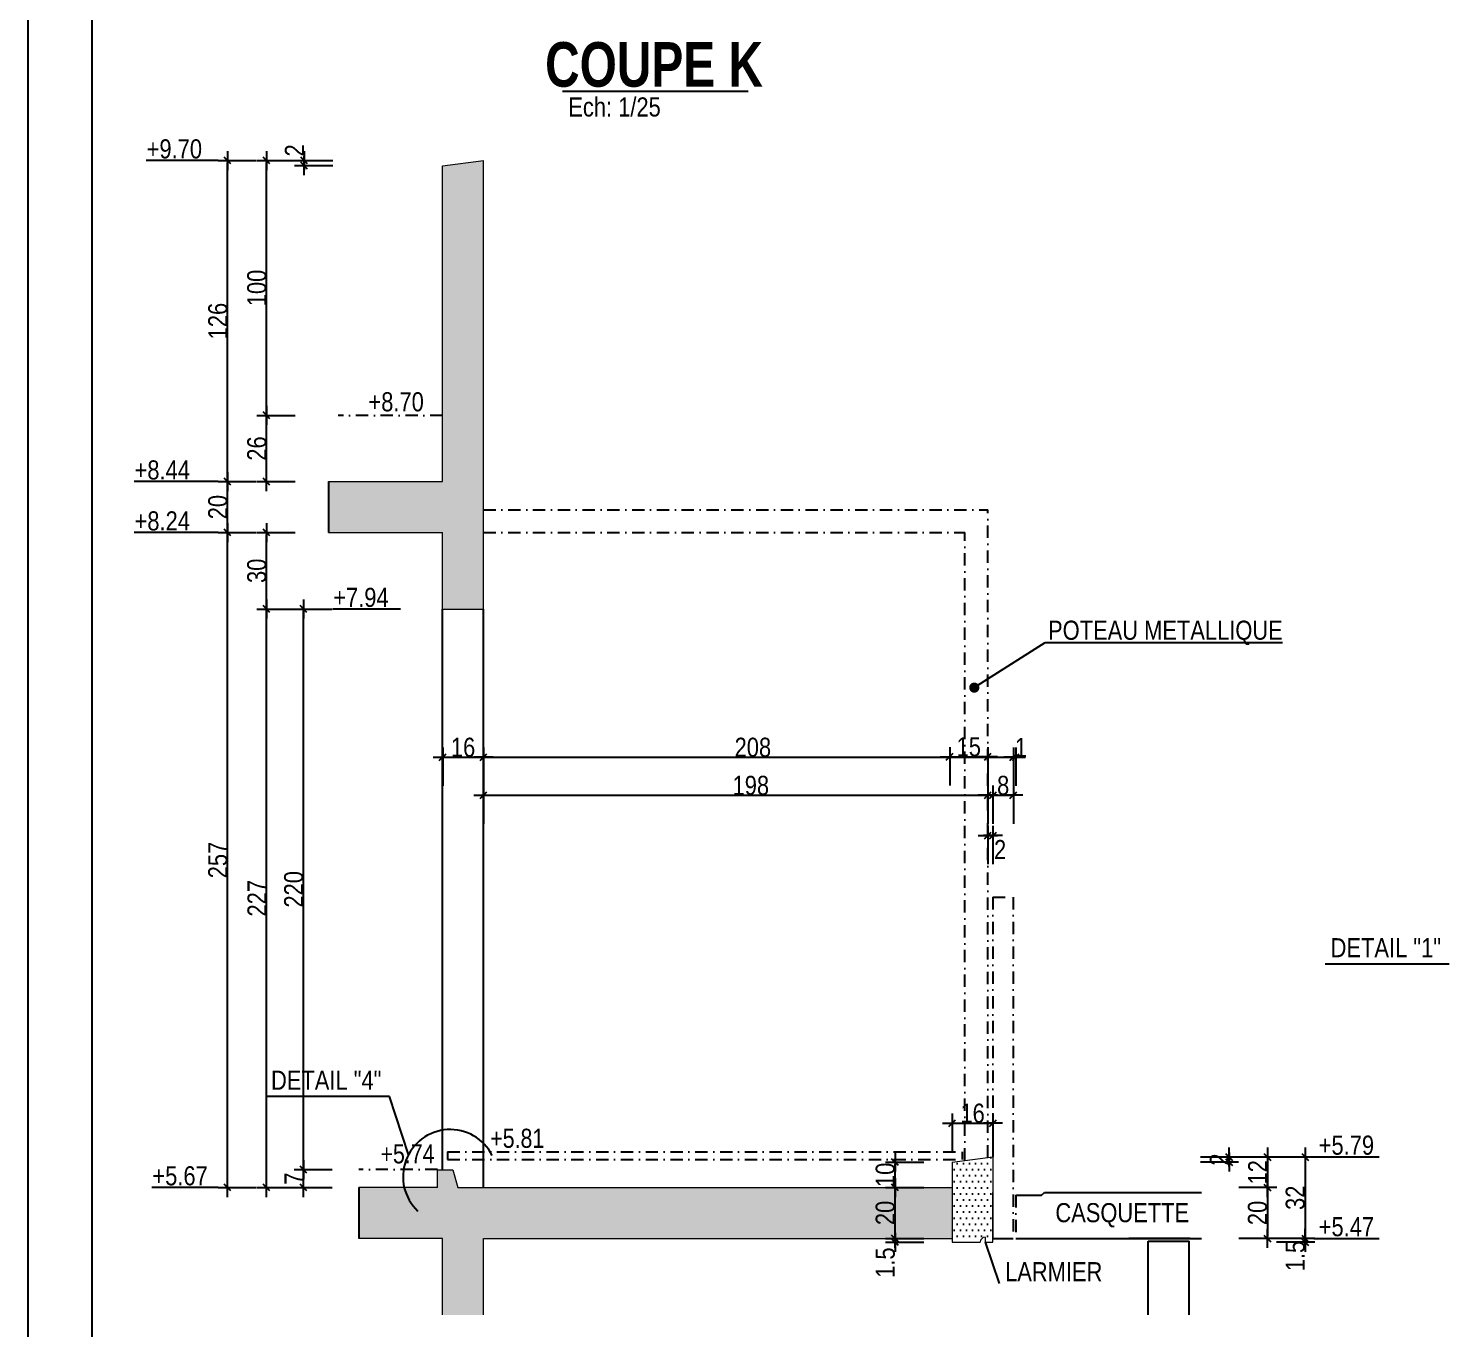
# Model space of a CAD drawing. Header units: centimetres. Extents: x -10252 to 0, y 2374 to 6574.
# Drawn here: x -10252 to -9140, y 4530 to 5550 of the extents above; entities that cross this region are included whole.
import ezdxf
from ezdxf.enums import TextEntityAlignment as Align

# ---------------------------------------------------------------- set-up
doc = ezdxf.new("R2010")
doc.units = ezdxf.units.CM
doc.header["$LTSCALE"] = 12.7
doc.header["$PDMODE"] = 1
doc.header["$PDSIZE"] = -2
doc.linetypes.add('TIRETPTX2', pattern=[50.8, 25.4, -12.7, 0, -12.7])
for name, color, linetype in [('01_cote_gen', 4, 'Continuous'), ('01_linteaux', 2, 'Continuous'), ('01_poch_BN', 9, 'Continuous'), ('01_texte', 230, 'Continuous'), ('AA_COTES', 2, 'Continuous')]:
    doc.layers.add(name, color=color, linetype=linetype)
doc.layers.add('01_murs_coup', color=5, linetype='Continuous', lineweight=60)
doc.styles.add('ARIAL NA', font='ARIALN.TTF')
doc.styles.add('impact', font='impact.ttf')
doc.styles.add('MATTE_TXT', font='arial.ttf')
doc.styles.add('STYLE2', font='ARIALN.TTF')
doc.dimstyles.new('JB25', dxfattribs={"dimscale": 0.1, "dimtxt": 150, "dimasz": 15, "dimexe": 0.1, "dimexo": 0.1, "dimgap": 0.09, "dimtad": 1, "dimdec": 1, "dimlfac": 0.5, "dimdsep": 46, "dimtxsty": 'STYLE2', "dimblk1": 'BOND_G', "dimblk2": 'BOND_D', "dimsah": 1, "dimcen": 1.5, "dimdle": 0.01, "dimse1": 1, "dimse2": 1, "dimclrd": 4, "dimclre": 2, "dimclrt": 6, "dimazin": 2, "dimtfac": 2.333333, "dimtdec": 1, "dimtix": 1, "dimtmove": 2, "dimatfit": 3, "dimldrblk": 'BOND_G', "dimfxl": 1, "dimtolj": 1, "dimtzin": 0, "dimarcsym": 0})

# ---------------------------------------------------------------- blocks, each defined once
blk = doc.blocks.new('BOND_G')
at = {"layer": 'AA_COTES', "color": 0}
for p, q in [((0, -5), (0, 15)), ((5, 0), (-5, 0)), ((1.77, 1.77), (-1.77, -1.77))]:
    blk.add_line(p, q, dxfattribs=at)
blk = doc.blocks.new('BOND_D')
at = {"layer": 'AA_COTES', "color": 0}
for p, q in [((5, 0), (-5, 0)), ((-1.77, -1.77), (1.77, 1.77)), ((0, 5), (0, -15))]:
    blk.add_line(p, q, dxfattribs=at)
blk = doc.blocks.new('*D1943')
at = {"layer": '01_cote_gen', "color": 4, "lineweight": -2, "transparency": 16777216}
blk.add_line((-9279.3, 4662.9), (-9279.3, 4641.9), dxfattribs=at)
at = {"layer": 'Defpoints', "color": 0, "transparency": 16777216}
for p in [(-9360.5, 4664.4), (-9392.5, 4640.4), (-9279.3, 4640.4)]:
    blk.add_point(p, dxfattribs=at)
at = {"layer": '01_cote_gen', "color": 4, "lineweight": -2, "transparency": 16777216, "xscale": 1.5, "yscale": 1.5, "zscale": 1.5}
for name, p, rotation in [('BOND_G', (-9279.3, 4664.4), 90), ('BOND_D', (-9279.3, 4640.4), 270)]:
    blk.add_blockref(name, p, dxfattribs=dict(at, rotation=rotation))
at = {"layer": '01_cote_gen', "color": 6, "transparency": 16777216, "insert": (-9286.9, 4652.4), "char_height": 15, "attachment_point": 5, "rotation": 90, "style": 'STYLE2'}
blk.add_mtext('\\A1;12', dxfattribs=at)
blk = doc.blocks.new('*D1944')
at = {"layer": '01_cote_gen', "color": 4, "lineweight": -2, "transparency": 16777216}
for p, q in [((-9309.4, 4665.9), (-9309.4, 4667.4)), ((-9309.4, 4660.4), (-9309.4, 4664.4)), ((-9309.4, 4658.9), (-9309.4, 4657.4))]:
    blk.add_line(p, q, dxfattribs=at)
at = {"layer": 'Defpoints', "color": 0, "transparency": 16777216}
for p in [(-9392.5, 4660.4), (-9360.5, 4664.4), (-9309.4, 4664.4)]:
    blk.add_point(p, dxfattribs=at)
at = {"layer": '01_cote_gen', "color": 4, "lineweight": -2, "transparency": 16777216, "xscale": 1.5, "yscale": 1.5, "zscale": 1.5}
for name, p, rotation in [('BOND_D', (-9309.4, 4664.4), 270), ('BOND_G', (-9309.4, 4660.4), 90)]:
    blk.add_blockref(name, p, dxfattribs=dict(at, rotation=rotation))
at = {"layer": '01_cote_gen', "color": 6, "transparency": 16777216, "insert": (-9317, 4662.4), "char_height": 15, "attachment_point": 5, "rotation": 90, "style": 'STYLE2'}
blk.add_mtext('\\A1;2', dxfattribs=at)
blk = doc.blocks.new('*D1945')
at = {"layer": '01_cote_gen', "color": 4, "lineweight": -2, "transparency": 16777216}
blk.add_line((-9279.3, 4638.9), (-9279.3, 4602), dxfattribs=at)
at = {"layer": 'Defpoints', "color": 0, "transparency": 16777216}
for p in [(-9386.7, 4640.4), (-9402, 4600.5), (-9279.3, 4600.5)]:
    blk.add_point(p, dxfattribs=at)
at = {"layer": '01_cote_gen', "color": 4, "lineweight": -2, "transparency": 16777216, "xscale": 1.5, "yscale": 1.5, "zscale": 1.5}
for name, p, rotation in [('BOND_G', (-9279.3, 4640.4), 90), ('BOND_D', (-9279.3, 4600.5), 270)]:
    blk.add_blockref(name, p, dxfattribs=dict(at, rotation=rotation))
at = {"layer": '01_cote_gen', "color": 6, "transparency": 16777216, "insert": (-9287, 4620.5), "char_height": 15, "attachment_point": 5, "rotation": 90, "style": 'STYLE2'}
blk.add_mtext('\\A1;20', dxfattribs=at)
blk = doc.blocks.new('*D1946')
at = {"layer": '01_cote_gen', "color": 4, "lineweight": -2, "transparency": 16777216}
blk.add_line((-9249.6, 4662.9), (-9249.6, 4601.9), dxfattribs=at)
at = {"layer": 'Defpoints', "color": 0, "transparency": 16777216}
for p in [(-9271.8, 4664.4), (-9263.7, 4600.4), (-9249.6, 4600.4)]:
    blk.add_point(p, dxfattribs=at)
at = {"layer": '01_cote_gen', "color": 4, "lineweight": -2, "transparency": 16777216, "xscale": 1.5, "yscale": 1.5, "zscale": 1.5}
for name, p, rotation in [('BOND_G', (-9249.6, 4664.4), 90), ('BOND_D', (-9249.6, 4600.4), 270)]:
    blk.add_blockref(name, p, dxfattribs=dict(at, rotation=rotation))
at = {"layer": '01_cote_gen', "color": 6, "transparency": 16777216, "insert": (-9257.3, 4632.4), "char_height": 15, "attachment_point": 5, "rotation": 90, "style": 'STYLE2'}
blk.add_mtext('\\A1;32', dxfattribs=at)
blk = doc.blocks.new('*D1947')
at = {"layer": '01_cote_gen', "color": 4, "lineweight": -2, "transparency": 16777216}
blk.add_line((-9893.2, 4948.4), (-9500.2, 4948.4), dxfattribs=at)
at = {"layer": 'Defpoints', "color": 0, "transparency": 16777216}
for p in [(-9498.7, 4948.4), (-9498.7, 4932), (-9894.7, 4903.3)]:
    blk.add_point(p, dxfattribs=at)
at = {"layer": '01_cote_gen', "color": 4, "lineweight": -2, "transparency": 16777216, "xscale": 1.5, "yscale": 1.5, "zscale": 1.5, "rotation": 180}
blk.add_blockref('BOND_G', (-9894.7, 4948.4), dxfattribs=at)
at = {"layer": '01_cote_gen', "color": 4, "lineweight": -2, "transparency": 16777216, "xscale": 1.5, "yscale": 1.5, "zscale": 1.5}
blk.add_blockref('BOND_D', (-9498.7, 4948.4), dxfattribs=at)
at = {"layer": '01_cote_gen', "color": 6, "transparency": 16777216, "insert": (-9684.8, 4956), "char_height": 15, "attachment_point": 5, "style": 'STYLE2'}
blk.add_mtext('\\A1;198', dxfattribs=at)
blk = doc.blocks.new('*D1948')
at = {"layer": '01_cote_gen', "color": 4, "lineweight": -2, "transparency": 16777216}
blk.add_line((-9497.2, 4916.8), (-9496.2, 4916.8), dxfattribs=at)
at = {"layer": 'Defpoints', "color": 0, "transparency": 16777216}
for p in [(-9498.7, 4930.6), (-9494.7, 4935.3), (-9494.7, 4916.8)]:
    blk.add_point(p, dxfattribs=at)
at = {"layer": '01_cote_gen', "color": 4, "lineweight": -2, "transparency": 16777216, "xscale": 1.5, "yscale": 1.5, "zscale": 1.5, "rotation": 180}
blk.add_blockref('BOND_G', (-9498.7, 4916.8), dxfattribs=at)
at = {"layer": '01_cote_gen', "color": 4, "lineweight": -2, "transparency": 16777216, "xscale": 1.5, "yscale": 1.5, "zscale": 1.5}
blk.add_blockref('BOND_D', (-9494.7, 4916.8), dxfattribs=at)
at = {"layer": '01_cote_gen', "color": 6, "transparency": 16777216, "insert": (-9489.1, 4905.7), "char_height": 15, "attachment_point": 5, "style": 'STYLE2'}
blk.add_mtext('\\A1;2', dxfattribs=at)
blk = doc.blocks.new('*D1949')
at = {"layer": '01_cote_gen', "color": 4, "lineweight": -2, "transparency": 16777216}
blk.add_line((-9893.2, 4978.2), (-9480.2, 4978.2), dxfattribs=at)
at = {"layer": 'Defpoints', "color": 0, "transparency": 16777216}
for p in [(-9894.7, 4973.4), (-9478.7, 4978.2), (-9478.7, 4968.2)]:
    blk.add_point(p, dxfattribs=at)
at = {"layer": '01_cote_gen', "color": 4, "lineweight": -2, "transparency": 16777216, "xscale": 1.5, "yscale": 1.5, "zscale": 1.5, "rotation": 180}
blk.add_blockref('BOND_G', (-9894.7, 4978.2), dxfattribs=at)
at = {"layer": '01_cote_gen', "color": 4, "lineweight": -2, "transparency": 16777216, "xscale": 1.5, "yscale": 1.5, "zscale": 1.5}
blk.add_blockref('BOND_D', (-9478.7, 4978.2), dxfattribs=at)
at = {"layer": '01_cote_gen', "color": 6, "transparency": 16777216, "insert": (-9683.2, 4985.9), "char_height": 15, "attachment_point": 5, "style": 'STYLE2'}
blk.add_mtext('\\A1;208', dxfattribs=at)
blk = doc.blocks.new('*D1950')
at = {"layer": '01_cote_gen', "color": 4, "lineweight": -2, "transparency": 16777216}
blk.add_line((-9493.2, 4948.4), (-9480.2, 4948.4), dxfattribs=at)
at = {"layer": 'Defpoints', "color": 0, "transparency": 16777216}
for p in [(-9494.7, 4963.3), (-9478.7, 4963.3), (-9478.7, 4948.4)]:
    blk.add_point(p, dxfattribs=at)
at = {"layer": '01_cote_gen', "color": 4, "lineweight": -2, "transparency": 16777216, "xscale": 1.5, "yscale": 1.5, "zscale": 1.5, "rotation": 180}
blk.add_blockref('BOND_G', (-9494.7, 4948.4), dxfattribs=at)
at = {"layer": '01_cote_gen', "color": 4, "lineweight": -2, "transparency": 16777216, "xscale": 1.5, "yscale": 1.5, "zscale": 1.5}
blk.add_blockref('BOND_D', (-9478.7, 4948.4), dxfattribs=at)
at = {"layer": '01_cote_gen', "color": 6, "transparency": 16777216, "insert": (-9486.7, 4956), "char_height": 15, "attachment_point": 5, "style": 'STYLE2'}
blk.add_mtext('\\A1;8', dxfattribs=at)
blk = doc.blocks.new('*D1951')
at = {"layer": '01_cote_gen', "color": 4, "lineweight": -2, "transparency": 16777216}
for p, q in [((-9480.2, 4978.2), (-9481.7, 4978.2)), ((-9476.7, 4978.2), (-9478.7, 4978.2)), ((-9475.2, 4978.2), (-9473.7, 4978.2))]:
    blk.add_line(p, q, dxfattribs=at)
at = {"layer": 'Defpoints', "color": 0, "transparency": 16777216}
for p in [(-9478.7, 4978.2), (-9478.7, 4855.9), (-9476.7, 4834.8)]:
    blk.add_point(p, dxfattribs=at)
at = {"layer": '01_cote_gen', "color": 4, "lineweight": -2, "transparency": 16777216, "xscale": 1.5, "yscale": 1.5, "zscale": 1.5}
blk.add_blockref('BOND_D', (-9478.7, 4978.2), dxfattribs=at)
at = {"layer": '01_cote_gen', "color": 4, "lineweight": -2, "transparency": 16777216, "xscale": 1.5, "yscale": 1.5, "zscale": 1.5, "rotation": 180}
blk.add_blockref('BOND_G', (-9476.7, 4978.2), dxfattribs=at)
at = {"layer": '01_cote_gen', "color": 6, "transparency": 16777216, "insert": (-9472.8, 4985.8), "char_height": 15, "attachment_point": 5, "style": 'STYLE2'}
blk.add_mtext('\\A1;1', dxfattribs=at)
blk = doc.blocks.new('*D1952')
at = {"layer": '01_cote_gen', "color": 4, "lineweight": -2, "transparency": 16777216}
blk.add_line((-9925.2, 4978.2), (-9896.2, 4978.2), dxfattribs=at)
at = {"layer": 'Defpoints', "color": 0, "transparency": 16777216}
for p in [(-9894.7, 4999.9), (-9926.7, 4987), (-9894.7, 4978.2)]:
    blk.add_point(p, dxfattribs=at)
at = {"layer": '01_cote_gen', "color": 4, "lineweight": -2, "transparency": 16777216, "xscale": 1.5, "yscale": 1.5, "zscale": 1.5, "rotation": 180}
blk.add_blockref('BOND_G', (-9926.7, 4978.2), dxfattribs=at)
at = {"layer": '01_cote_gen', "color": 4, "lineweight": -2, "transparency": 16777216, "xscale": 1.5, "yscale": 1.5, "zscale": 1.5}
blk.add_blockref('BOND_D', (-9894.7, 4978.2), dxfattribs=at)
at = {"layer": '01_cote_gen', "color": 6, "transparency": 16777216, "insert": (-9910.7, 4985.9), "char_height": 15, "attachment_point": 5, "style": 'STYLE2'}
blk.add_mtext('\\A1;16', dxfattribs=at)
blk = doc.blocks.new('*D1965')
at = {"layer": '01_cote_gen', "color": 4, "lineweight": -2, "transparency": 16777216}
blk.add_line((-9525.2, 4691), (-9496.2, 4691), dxfattribs=at)
at = {"layer": 'Defpoints', "color": 0, "transparency": 16777216}
for p in [(-9494.7, 4691), (-9526.7, 4660.4), (-9494.7, 4664.4)]:
    blk.add_point(p, dxfattribs=at)
at = {"layer": '01_cote_gen', "color": 4, "lineweight": -2, "transparency": 16777216, "xscale": 1.5, "yscale": 1.5, "zscale": 1.5, "rotation": 180}
blk.add_blockref('BOND_G', (-9526.7, 4691), dxfattribs=at)
at = {"layer": '01_cote_gen', "color": 4, "lineweight": -2, "transparency": 16777216, "xscale": 1.5, "yscale": 1.5, "zscale": 1.5}
blk.add_blockref('BOND_D', (-9494.7, 4691), dxfattribs=at)
at = {"layer": '01_cote_gen', "color": 6, "transparency": 16777216, "insert": (-9510.7, 4698.7), "char_height": 15, "attachment_point": 5, "style": 'STYLE2'}
blk.add_mtext('\\A1;16', dxfattribs=at)
blk = doc.blocks.new('*D1953')
at = {"layer": '01_cote_gen', "color": 4, "lineweight": -2, "transparency": 16777216}
blk.add_line((-9527.2, 4978.6), (-9500.2, 4978.6), dxfattribs=at)
at = {"layer": 'Defpoints', "color": 0, "transparency": 16777216}
for p in [(-9498.7, 4978.6), (-9528.7, 4968.9), (-9498.7, 4900.6)]:
    blk.add_point(p, dxfattribs=at)
at = {"layer": '01_cote_gen', "color": 4, "lineweight": -2, "transparency": 16777216, "xscale": 1.5, "yscale": 1.5, "zscale": 1.5, "rotation": 180}
blk.add_blockref('BOND_G', (-9528.7, 4978.6), dxfattribs=at)
at = {"layer": '01_cote_gen', "color": 4, "lineweight": -2, "transparency": 16777216, "xscale": 1.5, "yscale": 1.5, "zscale": 1.5}
blk.add_blockref('BOND_D', (-9498.7, 4978.6), dxfattribs=at)
at = {"layer": '01_cote_gen', "color": 6, "transparency": 16777216, "insert": (-9513.7, 4986.3), "char_height": 15, "attachment_point": 5, "style": 'STYLE2'}
blk.add_mtext('\\A1;15', dxfattribs=at)
blk = doc.blocks.new('*D1954')
at = {"layer": '01_cote_gen', "color": 4, "lineweight": -2, "transparency": 16777216}
for p, q in [((-9249.6, 4601.9), (-9249.6, 4603.4)), ((-9249.6, 4597.5), (-9249.6, 4600.4)), ((-9249.6, 4596), (-9249.6, 4594.5))]:
    blk.add_line(p, q, dxfattribs=at)
at = {"layer": 'Defpoints', "color": 0, "transparency": 16777216}
for p in [(-9360.5, 4597.5), (-9355.8, 4600.4), (-9249.6, 4600.4)]:
    blk.add_point(p, dxfattribs=at)
at = {"layer": '01_cote_gen', "color": 4, "lineweight": -2, "transparency": 16777216, "xscale": 1.5, "yscale": 1.5, "zscale": 1.5}
for name, p, rotation in [('BOND_D', (-9249.6, 4600.4), 270), ('BOND_G', (-9249.6, 4597.5), 90)]:
    blk.add_blockref(name, p, dxfattribs=dict(at, rotation=rotation))
at = {"layer": '01_cote_gen', "color": 6, "transparency": 16777216, "insert": (-9257.3, 4586.7), "char_height": 15, "attachment_point": 5, "rotation": 90, "style": 'STYLE2'}
blk.add_mtext('\\A1;1.5', dxfattribs=at)
blk = doc.blocks.new('*D1966')
at = {"layer": '01_cote_gen', "color": 4, "lineweight": -2, "transparency": 16777216}
for p, q in [((-9571.6, 4602), (-9571.6, 4603.5)), ((-9571.6, 4600.5), (-9571.6, 4597.5)), ((-9571.6, 4596), (-9571.6, 4594.5))]:
    blk.add_line(p, q, dxfattribs=at)
at = {"layer": 'Defpoints', "color": 0, "transparency": 16777216}
for p in [(-9571.6, 4597.5), (-9529.1, 4600.5), (-9525.6, 4597.5)]:
    blk.add_point(p, dxfattribs=at)
at = {"layer": '01_cote_gen', "color": 4, "lineweight": -2, "transparency": 16777216, "xscale": 1.5, "yscale": 1.5, "zscale": 1.5}
for name, p, rotation in [('BOND_G', (-9571.6, 4600.5), 270), ('BOND_D', (-9571.6, 4597.5), 90)]:
    blk.add_blockref(name, p, dxfattribs=dict(at, rotation=rotation))
at = {"layer": '01_cote_gen', "color": 6, "transparency": 16777216, "insert": (-9579.2, 4581.5), "char_height": 15, "attachment_point": 5, "rotation": 90, "style": 'STYLE2'}
blk.add_mtext('\\A1;1.5', dxfattribs=at)
blk = doc.blocks.new('*D1967')
at = {"layer": '01_cote_gen', "color": 4, "lineweight": -2, "transparency": 16777216}
blk.add_line((-9571.6, 4602), (-9571.6, 4638.9), dxfattribs=at)
at = {"layer": 'Defpoints', "color": 0, "transparency": 16777216}
for p in [(-9571.6, 4640.4), (-9559.6, 4640.4), (-9559.6, 4600.5)]:
    blk.add_point(p, dxfattribs=at)
at = {"layer": '01_cote_gen', "color": 4, "lineweight": -2, "transparency": 16777216, "xscale": 1.5, "yscale": 1.5, "zscale": 1.5}
for name, p, rotation in [('BOND_D', (-9571.6, 4640.4), 90), ('BOND_G', (-9571.6, 4600.5), 270)]:
    blk.add_blockref(name, p, dxfattribs=dict(at, rotation=rotation))
at = {"layer": '01_cote_gen', "color": 6, "transparency": 16777216, "insert": (-9579.2, 4620.5), "char_height": 15, "attachment_point": 5, "rotation": 90, "style": 'STYLE2'}
blk.add_mtext('\\A1;20', dxfattribs=at)
blk = doc.blocks.new('*D1968')
at = {"layer": '01_cote_gen', "color": 4, "lineweight": -2, "transparency": 16777216}
blk.add_line((-9571.6, 4641.9), (-9571.6, 4658.9), dxfattribs=at)
at = {"layer": 'Defpoints', "color": 0, "transparency": 16777216}
for p in [(-9571.6, 4660.4), (-9526.7, 4660.4), (-9555.6, 4640.4)]:
    blk.add_point(p, dxfattribs=at)
at = {"layer": '01_cote_gen', "color": 4, "lineweight": -2, "transparency": 16777216, "xscale": 1.5, "yscale": 1.5, "zscale": 1.5}
for name, p, rotation in [('BOND_D', (-9571.6, 4660.4), 90), ('BOND_G', (-9571.6, 4640.4), 270)]:
    blk.add_blockref(name, p, dxfattribs=dict(at, rotation=rotation))
at = {"layer": '01_cote_gen', "color": 6, "transparency": 16777216, "insert": (-9579.2, 4650.4), "char_height": 15, "attachment_point": 5, "rotation": 90, "style": 'STYLE2'}
blk.add_mtext('\\A1;10', dxfattribs=at)
blk = doc.blocks.new('*D1955')
at = {"layer": '01_cote_gen', "color": 4, "lineweight": -2, "transparency": 16777216}
blk.add_line((-10095.6, 5156), (-10095.6, 5193), dxfattribs=at)
at = {"layer": 'Defpoints', "color": 0, "transparency": 16777216}
for p in [(-10095.6, 5194.5), (-9974.1, 5194.5), (-9974.1, 5154.5)]:
    blk.add_point(p, dxfattribs=at)
at = {"layer": '01_cote_gen', "color": 4, "lineweight": -2, "transparency": 16777216, "xscale": 1.5, "yscale": 1.5, "zscale": 1.5}
for name, p, rotation in [('BOND_D', (-10095.6, 5194.5), 90), ('BOND_G', (-10095.6, 5154.5), 270)]:
    blk.add_blockref(name, p, dxfattribs=dict(at, rotation=rotation))
at = {"layer": '01_cote_gen', "color": 6, "transparency": 16777216, "insert": (-10103.2, 5174.5), "char_height": 15, "attachment_point": 5, "rotation": 90, "style": 'STYLE2'}
blk.add_mtext('\\A1;20', dxfattribs=at)
blk = doc.blocks.new('*D1956')
at = {"layer": '01_cote_gen', "color": 4, "lineweight": -2, "transparency": 16777216}
blk.add_line((-10065, 5096), (-10065, 5153), dxfattribs=at)
at = {"layer": 'Defpoints', "color": 0, "transparency": 16777216}
for p in [(-10065, 5154.5), (-9928, 5154.5), (-10013, 5094.5)]:
    blk.add_point(p, dxfattribs=at)
at = {"layer": '01_cote_gen', "color": 4, "lineweight": -2, "transparency": 16777216, "xscale": 1.5, "yscale": 1.5, "zscale": 1.5}
for name, p, rotation in [('BOND_D', (-10065, 5154.5), 90), ('BOND_G', (-10065, 5094.5), 270)]:
    blk.add_blockref(name, p, dxfattribs=dict(at, rotation=rotation))
at = {"layer": '01_cote_gen', "color": 6, "transparency": 16777216, "insert": (-10072.6, 5124.5), "char_height": 15, "attachment_point": 5, "rotation": 90, "style": 'STYLE2'}
blk.add_mtext('\\A1;30', dxfattribs=at)
blk = doc.blocks.new('*D1957')
at = {"layer": '01_cote_gen', "color": 4, "lineweight": -2, "transparency": 16777216}
blk.add_line((-10065, 5196), (-10065, 5245), dxfattribs=at)
at = {"layer": 'Defpoints', "color": 0, "transparency": 16777216}
for p in [(-10065, 5246.5), (-9906, 5246.5), (-9906, 5194.5)]:
    blk.add_point(p, dxfattribs=at)
at = {"layer": '01_cote_gen', "color": 4, "lineweight": -2, "transparency": 16777216, "xscale": 1.5, "yscale": 1.5, "zscale": 1.5}
for name, p, rotation in [('BOND_D', (-10065, 5246.5), 90), ('BOND_G', (-10065, 5194.5), 270)]:
    blk.add_blockref(name, p, dxfattribs=dict(at, rotation=rotation))
at = {"layer": '01_cote_gen', "color": 6, "transparency": 16777216, "insert": (-10072.6, 5220.5), "char_height": 15, "attachment_point": 5, "rotation": 90, "style": 'STYLE2'}
blk.add_mtext('\\A1;26', dxfattribs=at)
blk = doc.blocks.new('*D1958')
at = {"layer": '01_cote_gen', "color": 4, "lineweight": -2, "ltscale": 2, "transparency": 16777216}
blk.add_line((-10065, 5248), (-10065, 5445), dxfattribs=at)
at = {"layer": 'Defpoints', "color": 0, "ltscale": 2, "transparency": 16777216}
for p in [(-10065, 5446.5), (-9853.1, 5446.5), (-9958.7, 5246.5)]:
    blk.add_point(p, dxfattribs=at)
at = {"layer": '01_cote_gen', "color": 4, "lineweight": -2, "ltscale": 2, "transparency": 16777216, "xscale": 1.5, "yscale": 1.5, "zscale": 1.5}
for name, p, rotation in [('BOND_D', (-10065, 5446.5), 90), ('BOND_G', (-10065, 5246.5), 270)]:
    blk.add_blockref(name, p, dxfattribs=dict(at, rotation=rotation))
at = {"layer": '01_cote_gen', "color": 6, "ltscale": 2, "transparency": 16777216, "insert": (-10072.6, 5346.5), "char_height": 15, "attachment_point": 5, "rotation": 90, "style": 'STYLE2'}
blk.add_mtext('\\A1;100', dxfattribs=at)
blk = doc.blocks.new('*D1959')
at = {"layer": '01_cote_gen', "color": 4, "lineweight": -2, "ltscale": 2, "transparency": 16777216}
blk.add_line((-10095.6, 5196), (-10095.6, 5445), dxfattribs=at)
at = {"layer": 'Defpoints', "color": 0, "ltscale": 2, "transparency": 16777216}
for p in [(-10095.6, 5446.5), (-9853.1, 5446.5), (-9885.1, 5194.5)]:
    blk.add_point(p, dxfattribs=at)
at = {"layer": '01_cote_gen', "color": 4, "lineweight": -2, "ltscale": 2, "transparency": 16777216, "xscale": 1.5, "yscale": 1.5, "zscale": 1.5}
for name, p, rotation in [('BOND_D', (-10095.6, 5446.5), 90), ('BOND_G', (-10095.6, 5194.5), 270)]:
    blk.add_blockref(name, p, dxfattribs=dict(at, rotation=rotation))
at = {"layer": '01_cote_gen', "color": 6, "ltscale": 2, "transparency": 16777216, "insert": (-10103.2, 5320.5), "char_height": 15, "attachment_point": 5, "rotation": 90, "style": 'STYLE2'}
blk.add_mtext('\\A1;126', dxfattribs=at)
blk = doc.blocks.new('*D1960')
at = {"layer": '01_cote_gen', "color": 4, "lineweight": -2, "ltscale": 2, "transparency": 16777216}
blk.add_line((-10035.5, 5444), (-10035.5, 5445), dxfattribs=at)
at = {"layer": 'Defpoints', "color": 0, "ltscale": 2, "transparency": 16777216}
for p in [(-10035.5, 5446.5), (-9885.1, 5442.5), (-9853.1, 5446.5)]:
    blk.add_point(p, dxfattribs=at)
at = {"layer": '01_cote_gen', "color": 4, "lineweight": -2, "ltscale": 2, "transparency": 16777216, "xscale": 1.5, "yscale": 1.5, "zscale": 1.5}
for name, p, rotation in [('BOND_D', (-10035.5, 5446.5), 90), ('BOND_G', (-10035.5, 5442.5), 270)]:
    blk.add_blockref(name, p, dxfattribs=dict(at, rotation=rotation))
at = {"layer": '01_cote_gen', "color": 6, "ltscale": 2, "transparency": 16777216, "insert": (-10043.1, 5454.5), "char_height": 15, "attachment_point": 5, "rotation": 90, "style": 'STYLE2'}
blk.add_mtext('\\A1;2', dxfattribs=at)
blk = doc.blocks.new('*D1961')
at = {"layer": '01_cote_gen', "color": 4, "lineweight": -2, "transparency": 16777216}
blk.add_line((-10065, 4642), (-10065, 5093), dxfattribs=at)
at = {"layer": 'Defpoints', "color": 0, "transparency": 16777216}
for p in [(-10065, 5094.5), (-10013, 5094.5), (-10013, 4640.5)]:
    blk.add_point(p, dxfattribs=at)
at = {"layer": '01_cote_gen', "color": 4, "lineweight": -2, "transparency": 16777216, "xscale": 1.5, "yscale": 1.5, "zscale": 1.5}
for name, p, rotation in [('BOND_D', (-10065, 5094.5), 90), ('BOND_G', (-10065, 4640.5), 270)]:
    blk.add_blockref(name, p, dxfattribs=dict(at, rotation=rotation))
at = {"layer": '01_cote_gen', "color": 6, "transparency": 16777216, "insert": (-10072.5, 4867.5), "char_height": 15, "attachment_point": 5, "rotation": 90, "style": 'STYLE2'}
blk.add_mtext('\\A1;227', dxfattribs=at)
blk = doc.blocks.new('*D1962')
at = {"layer": '01_cote_gen', "color": 4, "lineweight": -2, "transparency": 16777216}
blk.add_line((-10095.6, 4642), (-10095.6, 5153), dxfattribs=at)
at = {"layer": 'Defpoints', "color": 0, "transparency": 16777216}
for p in [(-10095.6, 5154.5), (-10042.5, 5154.5), (-10013, 4640.5)]:
    blk.add_point(p, dxfattribs=at)
at = {"layer": '01_cote_gen', "color": 4, "lineweight": -2, "transparency": 16777216, "xscale": 1.5, "yscale": 1.5, "zscale": 1.5}
for name, p, rotation in [('BOND_D', (-10095.6, 5154.5), 90), ('BOND_G', (-10095.6, 4640.5), 270)]:
    blk.add_blockref(name, p, dxfattribs=dict(at, rotation=rotation))
at = {"layer": '01_cote_gen', "color": 6, "transparency": 16777216, "insert": (-10103.2, 4897.5), "char_height": 15, "attachment_point": 5, "rotation": 90, "style": 'STYLE2'}
blk.add_mtext('\\A1;257', dxfattribs=at)
blk = doc.blocks.new('*D1963')
at = {"layer": '01_cote_gen', "color": 4, "lineweight": -2, "ltscale": 2, "transparency": 16777216}
blk.add_line((-10035.9, 4656), (-10035.9, 5093), dxfattribs=at)
at = {"layer": 'Defpoints', "color": 0, "ltscale": 2, "transparency": 16777216}
for p in [(-10042.5, 5094.5), (-10035.9, 5094.5), (-9970.9, 4654.5)]:
    blk.add_point(p, dxfattribs=at)
at = {"layer": '01_cote_gen', "color": 4, "lineweight": -2, "ltscale": 2, "transparency": 16777216, "xscale": 1.5, "yscale": 1.5, "zscale": 1.5}
for name, p, rotation in [('BOND_D', (-10035.9, 5094.5), 90), ('BOND_G', (-10035.9, 4654.5), 270)]:
    blk.add_blockref(name, p, dxfattribs=dict(at, rotation=rotation))
at = {"layer": '01_cote_gen', "color": 6, "ltscale": 2, "transparency": 16777216, "insert": (-10043.6, 4874.5), "char_height": 15, "attachment_point": 5, "rotation": 90, "style": 'STYLE2'}
blk.add_mtext('\\A1;220', dxfattribs=at)
blk = doc.blocks.new('*D1964')
at = {"layer": '01_cote_gen', "color": 4, "lineweight": -2, "ltscale": 2, "transparency": 16777216}
blk.add_line((-10035.9, 4642), (-10035.9, 4653), dxfattribs=at)
at = {"layer": 'Defpoints', "color": 0, "ltscale": 2, "transparency": 16777216}
for p in [(-10035.9, 4654.5), (-10013, 4654.5), (-10013, 4640.5)]:
    blk.add_point(p, dxfattribs=at)
at = {"layer": '01_cote_gen', "color": 4, "lineweight": -2, "ltscale": 2, "transparency": 16777216, "xscale": 1.5, "yscale": 1.5, "zscale": 1.5}
for name, p, rotation in [('BOND_D', (-10035.9, 4654.5), 90), ('BOND_G', (-10035.9, 4640.5), 270)]:
    blk.add_blockref(name, p, dxfattribs=dict(at, rotation=rotation))
at = {"layer": '01_cote_gen', "color": 6, "ltscale": 2, "transparency": 16777216, "insert": (-10043.4, 4647.5), "char_height": 15, "attachment_point": 5, "rotation": 90, "style": 'STYLE2'}
blk.add_mtext('\\A1;7', dxfattribs=at)

msp = doc.modelspace()

# ---------------------------------------------------------------- hatches: boundary and pattern name
at = {"layer": '01_linteaux', "ltscale": 2}
h = msp.add_hatch(dxfattribs=at)
h.set_pattern_fill('DOTS', color=256, scale=3)
h.set_pattern_definition([(0, (-11751.5504, 268.3183), (2.38125, 4.7625), [0, -4.7625])])
h.paths.add_polyline_path([(-9494.74, 4636.44), (-9494.74, 4636.58), (-9494.74, 4664.44), (-9526.74, 4660.44), (-9526.74, 4597.48), (-9504.74, 4597.48, -0.4142136), (-9500.74, 4601.48), (-9500.74, 4597.48), (-9494.74, 4597.48)])
at = {"layer": '01_poch_BN', "ltscale": 2}
h = msp.add_hatch(color=256, dxfattribs=at)
h.dxf.hatch_style = 1
h.paths.add_polyline_path([(-9894.74, 5446.48), (-9926.87, 5442.48), (-9926.87, 5194.48), (-10016.37, 5194.48), (-10016.37, 5154.48), (-9926.74, 5154.48), (-9926.74, 5094.48), (-9894.74, 5094.48)])
h = msp.add_hatch(color=256, dxfattribs=at)
h.dxf.hatch_style = 1
h.paths.add_polyline_path([(-9526.74, 4640.44), (-9914.74, 4640.44), (-9918.74, 4654.44), (-9930.74, 4654.44), (-9930.74, 4640.48), (-9992.44, 4640.48), (-9992.44, 4600.48), (-9926.74, 4600.48), (-9926.74, 4540.48), (-9894.74, 4540.48), (-9894.74, 4600.48), (-9526.74, 4600.48)])
h.paths.add_polyline_path([(-9563.69, 4607.34), (-9563.69, 4633.95), (-9594.91, 4633.95), (-9594.91, 4607.34)], flags=24)

# ---------------------------------------------------------------- linework, layer by layer
at = {"layer": '01_cote_gen'}
msp.add_line((-10252.01, 2373.88), (-10252.01, 6573.88), dxfattribs=at)
at = {"layer": '01_linteaux', "linetype": 'TIRETPTX2', "ltscale": 0.03}
for p, q in [((-9926.87, 5246.48), (-10008.74, 5246.48)), ((-9894.74, 5172.48), (-9498.74, 5172.48)), ((-9498.74, 4663.91), (-9498.74, 5172.48)), ((-9894.74, 5154.48), (-9516.74, 5154.48)), ((-9516.74, 4661.69), (-9516.74, 5154.48)), ((-9494.74, 4868.44), (-9478.74, 4868.44)), ((-9494.74, 4868.44), (-9494.74, 4664.44)), ((-9478.74, 4868.44), (-9478.74, 4600.44)), ((-9923, 4668.44), (-9518.74, 4668.44)), ((-9923, 4662.44), (-9518.74, 4662.44)), ((-9930.74, 4654.48), (-9992.44, 4654.48)), ((-9476.74, 4634.44), (-9476.74, 4600.44))]:
    msp.add_line(p, q, dxfattribs=at)
at = {"layer": '01_linteaux'}
for p, q in [((-9926.74, 4654.44), (-9926.74, 5094.48)), ((-9894.74, 4640.44), (-9894.74, 5094.48)), ((-9494.74, 4600.44), (-9478.74, 4600.44))]:
    msp.add_line(p, q, dxfattribs=at)
at = {"layer": '01_linteaux', "linetype": 'TIRETPTX2', "ltscale": 0.02}
msp.add_line((-9923, 4668.44), (-9923, 4662.44), dxfattribs=at)
at = {"layer": '01_linteaux', "ltscale": 0.1}
for p, q in [((-9518.74, 4662.44), (-9518.74, 4668.44)), ((-9476.74, 4634.44), (-9456.74, 4634.44)), ((-9456.74, 4634.44), (-9454.37, 4636.44)), ((-9454.37, 4636.44), (-9330.98, 4636.44)), ((-9476.74, 4600.44), (-9330.98, 4600.44)), ((-9372.74, 4540.48), (-9372.74, 4598.44)), ((-9372.74, 4598.44), (-9340.74, 4598.44)), ((-9340.74, 4540.48), (-9340.74, 4598.44))]:
    msp.add_line(p, q, dxfattribs=at)
at = {"layer": '01_murs_coup', "linetype": 'Continuous', "lineweight": 5}
for p, q in [((-9926.87, 5442.48), (-9894.74, 5446.48)), ((-9926.87, 5194.48), (-9926.87, 5442.48)), ((-9894.74, 5094.48), (-9894.74, 5446.48)), ((-10016.37, 5194.48), (-9926.87, 5194.48)), ((-10016.37, 5154.48), (-9926.74, 5154.48)), ((-9926.74, 5094.48), (-9926.74, 5154.48)), ((-9926.74, 5094.48), (-9894.74, 5094.48)), ((-9526.74, 4660.44), (-9494.74, 4664.44)), ((-9526.74, 4660.44), (-9526.74, 4597.48)), ((-9494.74, 4664.44), (-9494.74, 4636.58)), ((-9930.74, 4640.44), (-9930.74, 4654.44)), ((-9930.74, 4654.44), (-9918.74, 4654.44)), ((-9918.74, 4654.44), (-9914.74, 4640.44)), ((-9930.74, 4640.48), (-9992.44, 4640.48)), ((-9494.74, 4597.48), (-9494.74, 4636.44)), ((-9926.74, 4600.48), (-9992.44, 4600.48)), ((-9926.74, 4540.48), (-9926.74, 4600.48)), ((-9894.74, 4540.48), (-9894.74, 4600.48))]:
    msp.add_line(p, q, dxfattribs=at)
at = {"layer": '01_murs_coup', "linetype": 'Continuous', "lineweight": 0}
for p, q in [((-9914.74, 4640.44), (-9526.74, 4640.44)), ((-9494.74, 4636.58), (-9494.74, 4600.48)), ((-9894.74, 4600.48), (-9526.74, 4600.48)), ((-9526.74, 4597.48), (-9504.74, 4597.48)), ((-9500.74, 4601.48), (-9500.74, 4597.48)), ((-9500.74, 4597.48), (-9494.74, 4597.48))]:
    msp.add_line(p, q, dxfattribs=at)
msp.add_arc((-9500.74, 4597.48), 4, 90, 180, dxfattribs=at)
at = {"layer": '01_poch_BN'}
for p, q in [((-10016.37, 5194.48), (-10016.37, 5154.48)), ((-9992.44, 4640.48), (-9992.44, 4600.48))]:
    msp.add_line(p, q, dxfattribs=at)
at = {"layer": '01_texte'}
for p, q in [((-10202.01, 2423.88), (-10202.01, 6531.69)), ((-9832.58, 5500.86), (-9686.98, 5500.86)), ((-10103.08, 5446.48), (-10159.51, 5446.48)), ((-10103.08, 5194.48), (-10169.01, 5194.48)), ((-10103.08, 5154.48), (-10169.01, 5154.48)), ((-9959.71, 5094.48), (-10013.02, 5094.48)), ((-9509.39, 5032.81), (-9453.75, 5068.15)), ((-9453.75, 5068.15), (-9267.48, 5068.15)), ((-9136.51, 4815.85), (-9234.01, 4815.85)), ((-9968.36, 4711.85), (-10065.86, 4711.85)), ((-9953.56, 4666.26), (-9968.36, 4711.85)), ((-9242.83, 4664.44), (-9191.51, 4664.44)), ((-10103.08, 4640.48), (-10155.01, 4640.48)), ((-9500.74, 4597.48), (-9489.77, 4565.18)), ((-9339.9, 4600.48), (-9388.17, 4600.48)), ((-9242.83, 4600.44), (-9191.51, 4600.44))]:
    msp.add_line(p, q, dxfattribs=at)
at = {"layer": '01_texte', "const_width": 4}
msp.add_lwpolyline([(-9511.39, 5032.81, 1), (-9507.39, 5032.81, 1)], format="xyb", close=True, dxfattribs=at)
at = {"layer": '01_texte'}
msp.add_arc((-9920.83, 4648.94), 37.03, 26.81304, 226.76155, dxfattribs=at)

# ---------------------------------------------------------------- texts
at = {"layer": '01_texte', "style": 'impact'}
msp.add_text('COUPE K', height=35, dxfattribs=at).set_placement((-9760.77, 5521.96), align=Align.MIDDLE)
at = {"layer": '01_texte'}
for s, style, p in [('Ech: 1/25', 'STYLE2', (-9828.11, 5481.08)), ('+9.70', 'ARIAL NA', (-10159.12, 5448.17)), ('+8.70', 'ARIAL NA', (-9985.01, 5249.67)), ('+8.44', 'ARIAL NA', (-10168.62, 5196.17)), ('+8.24', 'ARIAL NA', (-10168.62, 5156.17)), ('+7.94', 'ARIAL NA', (-10012.64, 5096.17)), ('POTEAU METALLIQUE', 'ARIAL NA', (-9451.47, 5070.37)), ('DETAIL "1"', 'ARIAL NA', (-9229.63, 4821.17)), ('DETAIL "4"', 'ARIAL NA', (-10061.48, 4717.17)), ('+5.79', 'ARIAL NA', (-9238.99, 4666.21)), ('+5.67', 'ARIAL NA', (-10154.62, 4642.17)), ('CASQUETTE', 'ARIAL NA', (-9445.71, 4613.21)), ('+5.47', 'ARIAL NA', (-9238.99, 4602.21)), ('LARMIER', 'ARIAL NA', (-9485.18, 4566.88))]:
    msp.add_text(s, height=15, dxfattribs=dict(at, style=style)).set_placement(p)
at = {"layer": '01_texte', "style": 'MATTE_TXT', "width": 0.8}
for s, p in [('+5.81', (-9868.17, 4667.1)), ('+5.74', (-9954.34, 4654.89))]:
    msp.add_text(s, height=15, dxfattribs=at).set_placement(p, align=Align.BOTTOM_CENTER)

# ---------------------------------------------------------------- dimensions: what is measured, and where the dimension line sits
at = {"layer": '01_cote_gen', "ltscale": 2}
dim = msp.add_linear_dim(base=(-10035.52, 5446.48), p1=(-9885.07, 5442.48), p2=(-9853.07, 5446.48), angle=90, dimstyle='JB25', dxfattribs=at)
dim.commit()
dim.dimension.update_dxf_attribs({"geometry": '*D1960', "text_midpoint": (-10043.06, 5454.48), "dimtype": 160})
for base, p1, p2, picture, middle in [((-10095.58, 5446.48), (-9885.07, 5194.48), (-9853.07, 5446.48), '*D1959', (-10103.24, 5320.48)), ((-10064.98, 5446.48), (-9958.72, 5246.48), (-9853.07, 5446.48), '*D1958', (-10072.65, 5346.48)), ((-10035.9, 5094.48), (-9970.94, 4654.48), (-10042.48, 5094.48), '*D1963', (-10043.57, 4874.48)), ((-10035.9, 4654.48), (-10013.02, 4640.48), (-10013.02, 4654.48), '*D1964', (-10043.41, 4647.48))]:
    dim = msp.add_linear_dim(base=base, p1=p1, p2=p2, angle=90, dimstyle='JB25', dxfattribs=at)
    dim.commit()
    dim.dimension.update_dxf_attribs({"geometry": picture, "text_midpoint": middle})
at = {"layer": '01_cote_gen'}
for base, p1, p2, picture, middle in [((-10064.98, 5246.48), (-9905.96, 5194.48), (-9905.96, 5246.48), '*D1957', (-10072.65, 5220.48)), ((-10095.58, 5194.48), (-9974.13, 5154.48), (-9974.13, 5194.48), '*D1955', (-10103.24, 5174.48)), ((-10095.58, 5154.48), (-10013.02, 4640.48), (-10042.48, 5154.48), '*D1962', (-10103.24, 4897.48)), ((-10064.98, 5154.48), (-10013.02, 5094.48), (-9928.01, 5154.48), '*D1956', (-10072.65, 5124.48)), ((-10064.98, 5094.48), (-10013.02, 4640.48), (-10013.02, 5094.48), '*D1961', (-10072.52, 4867.48)), ((-9279.32, 4640.44), (-9360.5, 4664.44), (-9392.5, 4640.44), '*D1943', (-9286.86, 4652.44)), ((-9309.42, 4664.44), (-9392.5, 4660.44), (-9360.5, 4664.44), '*D1944', (-9316.96, 4662.44)), ((-9249.63, 4600.44), (-9271.82, 4664.44), (-9263.75, 4600.44), '*D1946', (-9257.3, 4632.44)), ((-9571.55, 4660.44), (-9555.55, 4640.44), (-9526.74, 4660.44), '*D1968', (-9579.22, 4650.44)), ((-9571.55, 4640.44), (-9559.55, 4600.48), (-9559.55, 4640.44), '*D1967', (-9579.22, 4620.46)), ((-9279.32, 4600.48), (-9386.71, 4640.44), (-9401.99, 4600.48), '*D1945', (-9286.98, 4620.46))]:
    dim = msp.add_linear_dim(base=base, p1=p1, p2=p2, angle=90, dimstyle='JB25', dxfattribs=at)
    dim.commit()
    dim.dimension.update_dxf_attribs({"geometry": picture, "text_midpoint": middle})
for base, p1, p2, picture, middle in [((-9894.74, 4978.23), (-9926.74, 4986.97), (-9894.74, 4999.93), '*D1952', (-9910.74, 4985.9)), ((-9498.74, 4978.64), (-9528.74, 4968.92), (-9498.74, 4900.65), '*D1953', (-9513.74, 4986.31)), ((-9478.74, 4948.36), (-9494.74, 4963.34), (-9478.74, 4963.34), '*D1950', (-9486.74, 4956.02)), ((-9494.74, 4691.01), (-9526.74, 4660.44), (-9494.74, 4664.44), '*D1965', (-9510.74, 4698.67))]:
    dim = msp.add_linear_dim(base=base, p1=p1, p2=p2, dimstyle='JB25', dxfattribs=at)
    dim.commit()
    dim.dimension.update_dxf_attribs({"geometry": picture, "text_midpoint": middle})
for base, p1, p2, picture, middle in [((-9478.74, 4978.23), (-9894.74, 4973.4), (-9478.74, 4968.17), '*D1949', (-9683.19, 4985.9)), ((-9478.74, 4978.23), (-9476.74, 4834.78), (-9478.74, 4855.94), '*D1951', (-9472.81, 4985.77)), ((-9498.74, 4948.36), (-9894.74, 4903.34), (-9498.74, 4932.04), '*D1947', (-9684.83, 4956.02)), ((-9494.74, 4916.84), (-9498.74, 4930.61), (-9494.74, 4935.27), '*D1948', (-9489.08, 4905.66))]:
    dim = msp.add_linear_dim(base=base, p1=p1, p2=p2, dimstyle='JB25', dxfattribs=at)
    dim.commit()
    dim.dimension.update_dxf_attribs({"geometry": picture, "text_midpoint": middle, "dimtype": 160})
for base, p1, p2, picture, middle in [((-9571.55, 4597.48), (-9529.05, 4600.48), (-9525.55, 4597.48), '*D1966', (-9579.22, 4581.48)), ((-9249.63, 4600.44), (-9360.5, 4597.48), (-9355.81, 4600.44), '*D1954', (-9257.3, 4586.71))]:
    dim = msp.add_linear_dim(base=base, p1=p1, p2=p2, angle=90, dimstyle='JB25', dxfattribs=at)
    dim.commit()
    dim.dimension.update_dxf_attribs({"geometry": picture, "text_midpoint": middle, "dimtype": 160})

doc.saveas('drawing.dxf')
